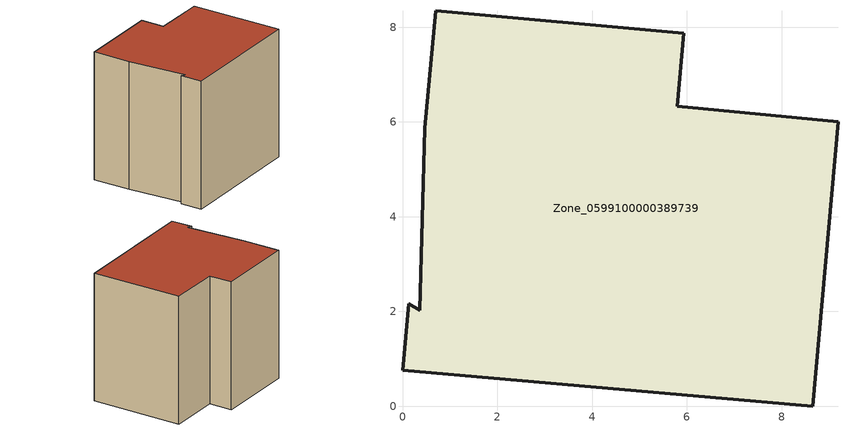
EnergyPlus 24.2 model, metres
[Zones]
Zone_0599100000389739
 floor ground (C_G): 0.37,2.02 0.47,5.87 0.7,8.35 5.93,7.87 5.8,6.33 9.19,6 8.65,0 0,0.76 0.13,2.17 z0
 wall outside (C_F): 5.8,6.33 5.93,7.87 0.7,8.35 0.47,5.87 0.37,2.02 0.13,2.17 0,0.76 8.65,0 9.19,6 5.8,6.33 z0:8.49
 roof outside (C_R): 0.13,2.17 0,0.76 8.65,0 9.19,6 5.8,6.33 5.93,7.87 0.7,8.35 0.47,5.87 0.37,2.02 z8.49
[BUILDING]
Pand.0599100000389739: North Axis=0; Terrain=City; Loads Convergence Tolerance Value=0.04; Temperature Convergence Tolerance Value=0.4; Solar Distribution=FullExterior; Maximum Number of Warmup Days=25; Minimum Number of Warmup Days=1
[Site:Location]
Rotterdam.The.Hague.AP_ZH_NLD Design_Conditions: Latitude=51.96; Longitude=4.45; Time Zone=1; Elevation=-4.5
[SITE:GROUNDTEMPERATURE:BUILDINGSURFACE]
18, 18, 18, 18, 18, 18, 18, 18, 18, 18, 18, 18
[MATERIAL] Thermal Absorptance=0.9; Solar Absorptance=0.7; Visible Absorptance=0.7
Name | Roughness | Thickness | Conductivity | Density | Specific Heat
G.TC.1992-2005 | MediumSmooth | 0.15 | 0.06 | 540 | 1210
F.TC.1992-2005 | Rough | 0.3 | 0.12 | 1920 | 840
R.TC.1992-2005 | MediumRough | 0.2 | 0.08 | 1500 | 1000
[CONSTRUCTION]
C_G: G.TC.1992-2005
C_F: F.TC.1992-2005
C_R: R.TC.1992-2005
[ZONE]
Zone_0599100000389739: Type=1; Multiplier=1; Ceiling Height=Autocalculate; Volume=Autocalculate; Floor Area=autocalculate; Part of Total Floor Area=Yes
[ZONEINFILTRATION:DESIGNFLOWRATE]
Infil_Zone_0599100000389739: Zone or ZoneList or Space or SpaceList=Zone_0599100000389739; Schedule=AlwaysOn; Design Flow Rate Calculation Method=Flow/Area; Flow Rate per Floor Area=0.0015; Constant Term Coefficient=1; Temperature Term Coefficient=0; Velocity Term Coefficient=0; Velocity Squared Term Coefficient=0
[HVACTEMPLATE:ZONE:IDEALLOADSAIRSYSTEM]
Zone_0599100000389739: Maximum Heating Supply Air Temperature=50; Minimum Cooling Supply Air Temperature=13; Maximum Heating Supply Air Humidity Ratio=0.0156; Minimum Cooling Supply Air Humidity Ratio=0.0077; Heating Limit=NoLimit; Cooling Limit=NoLimit; Dehumidification Control Type=ConstantSensibleHeatRatio; Cooling Sensible Heat Ratio=0.7; Dehumidification Setpoint=60; Humidification Control Type=None; Humidification Setpoint=30; Outdoor Air Method=None; Outdoor Air Flow Rate per Person=0.00944; Outdoor Air Flow Rate per Zone Floor Area=0; Outdoor Air Flow Rate per Zone=0; Demand Controlled Ventilation Type=None; Outdoor Air Economizer Type=NoEconomizer; Heat Recovery Type=None; Sensible Heat Recovery Effectiveness=0.7; Latent Heat Recovery Effectiveness=0.65
[ZONECONTROL:THERMOSTAT]
ThermostatControl_Zone_0599100000389739: Zone or ZoneList=Zone_0599100000389739; Control Type Schedule=DualSetpointControlType; Control 1=Thermostat_Zone_0599100000389739; Temperature Difference Between Cutout And Setpoint=0
[THERMOSTATSETPOINT:DUALSETPOINT]
Thermostat_Zone_0599100000389739: Heating Setpoint Temperature Schedule=HeatingSetpoint_Zone_0599100000389739; Cooling Setpoint Temperature Schedule=CoolingSetpoint_Zone_0599100000389739
[SCHEDULE:COMPACT]
HeatingSetpoint_Zone_0599100000389739: Through: 12/31, For: AllDays, Until: 24:00, 21
CoolingSetpoint_Zone_0599100000389739: Through: 12/31, For: AllDays, Until: 24:00, 24
DualSetpointControlType: Through: 12/31, For: AllDays, Until: 24:00, 4
AlwaysOn: Through: 12/31, For: AllDays, Until: 24:00, 1
